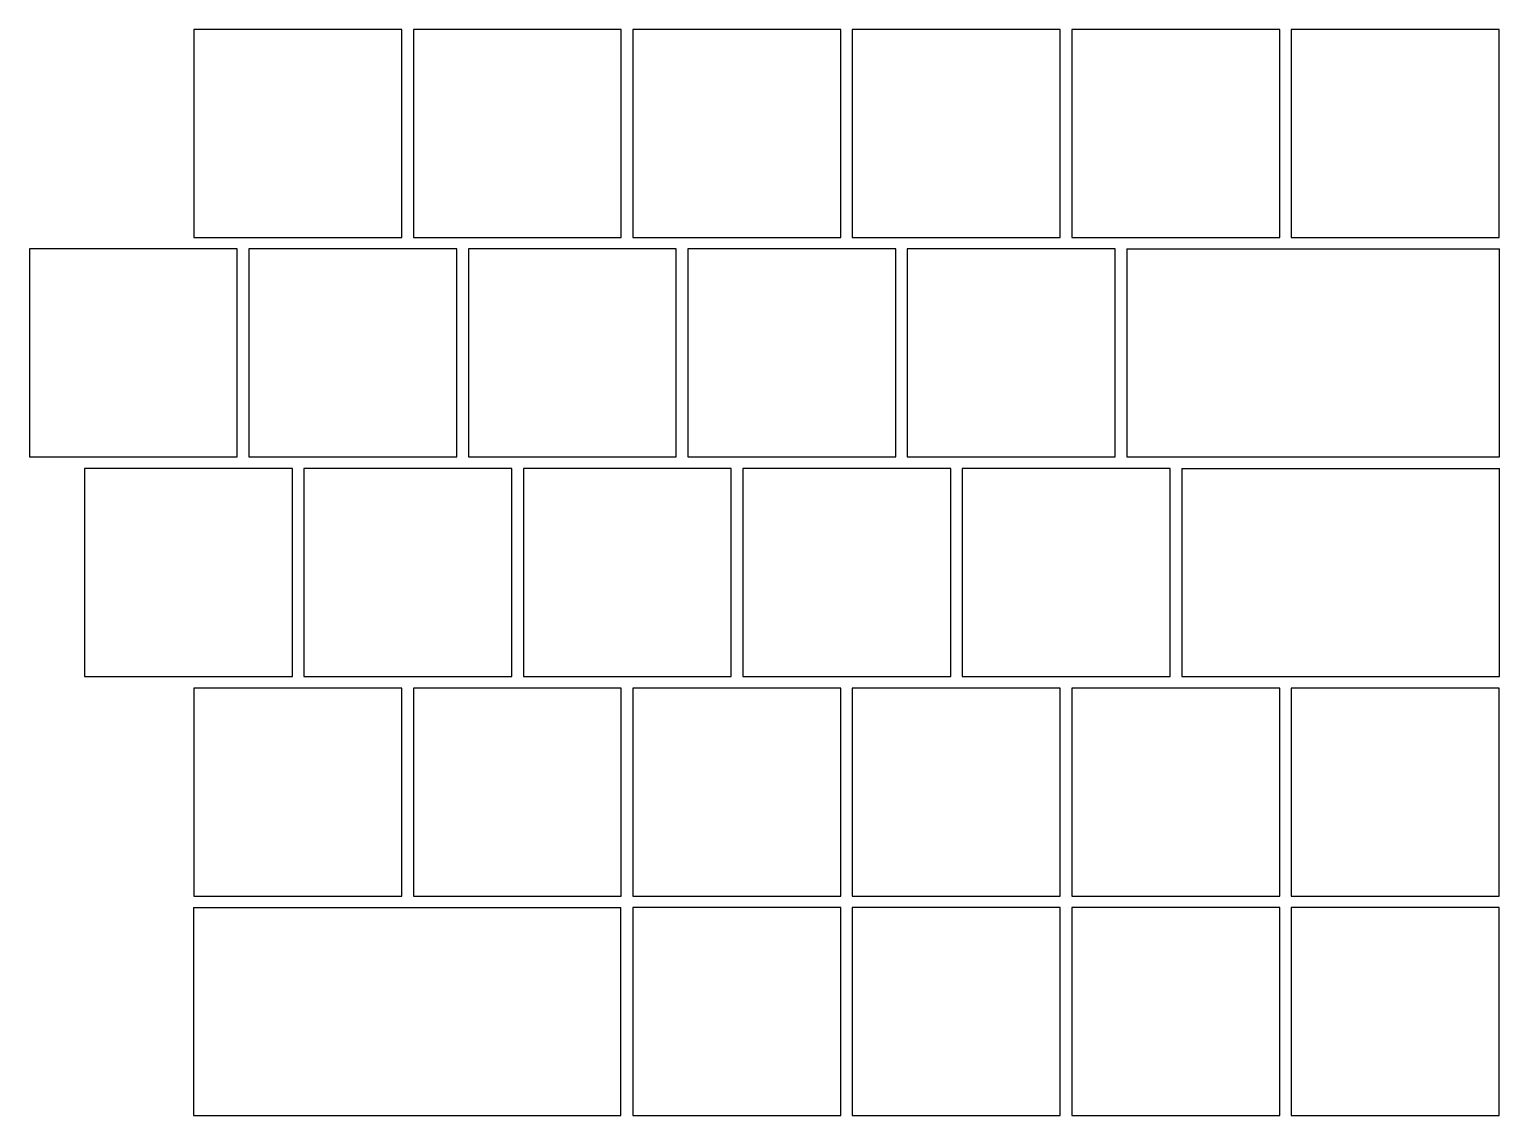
# Model space of a CAD drawing. Header units: millimetres. Extents: x 246 to 373, y -159 to -65.
import ezdxf

# ---------------------------------------------------------------- set-up
doc = ezdxf.new("R2010")
doc.units = ezdxf.units.MM

msp = doc.modelspace()

# ---------------------------------------------------------------- linework, layer by layer
at = {"linetype": 'CONTINUOUS'}
for p, q in [((278, -65), (260, -65)), ((260, -65), (260, -83)), ((278, -83), (278, -65)), ((297, -65), (279, -65)), ((279, -65), (279, -83)), ((297, -83), (297, -65)), ((316, -65), (298, -65)), ((298, -65), (298, -83)), ((316, -83), (316, -65)), ((335, -65), (317, -65)), ((317, -65), (317, -83)), ((335, -83), (335, -65)), ((354, -65), (336, -65)), ((336, -65), (336, -83)), ((354, -83), (354, -65)), ((373, -65), (355, -65)), ((355, -65), (355, -83)), ((373, -83), (373, -65)), ((263.7625, -84), (245.7625, -84)), ((245.7625, -84), (245.7625, -102)), ((260, -83), (278, -83)), ((263.7625, -102), (263.7625, -84)), ((282.7625, -84), (264.7625, -84)), ((264.7625, -84), (264.7625, -102)), ((279, -83), (297, -83)), ((282.7625, -102), (282.7625, -84)), ((301.7625, -84), (283.7625, -84)), ((283.7625, -84), (283.7625, -102)), ((298, -83), (316, -83)), ((301.7625, -102), (301.7625, -84)), ((320.7625, -84), (302.7625, -84)), ((302.7625, -84), (302.7625, -102)), ((317, -83), (335, -83)), ((320.7625, -102), (320.7625, -84)), ((339.7625, -84), (321.7625, -84)), ((321.7625, -84), (321.7625, -102)), ((336, -83), (354, -83)), ((339.7625, -102), (339.7625, -84)), ((340.7812, -84), (373.0312, -84)), ((340.7812, -84), (340.7812, -102)), ((355, -83), (373, -83)), ((373.0312, -102), (373.0312, -84)), ((245.7625, -102), (263.7625, -102)), ((268.525, -103), (250.525, -103)), ((250.525, -103), (250.525, -121)), ((264.7625, -102), (282.7625, -102)), ((268.525, -121), (268.525, -103)), ((287.525, -103), (269.525, -103)), ((269.525, -103), (269.525, -121)), ((283.7625, -102), (301.7625, -102)), ((287.525, -121), (287.525, -103)), ((306.525, -103), (288.525, -103)), ((288.525, -103), (288.525, -121)), ((302.7625, -102), (320.7625, -102)), ((306.525, -121), (306.525, -103)), ((325.525, -103), (307.525, -103)), ((307.525, -103), (307.525, -121)), ((321.7625, -102), (339.7625, -102)), ((325.525, -121), (325.525, -103)), ((344.525, -103), (326.525, -103)), ((326.525, -103), (326.525, -121)), ((340.7812, -102), (373.0312, -102)), ((344.525, -121), (344.525, -103)), ((345.5375, -103), (373.0375, -103)), ((345.5375, -103), (345.5375, -121)), ((373.0375, -121), (373.0375, -103)), ((250.525, -121), (268.525, -121)), ((278, -122), (260, -122)), ((260, -122), (260, -140)), ((269.525, -121), (287.525, -121)), ((278, -140), (278, -122)), ((297, -122), (279, -122)), ((279, -122), (279, -140)), ((288.525, -121), (306.525, -121)), ((297, -140), (297, -122)), ((316, -122), (298, -122)), ((298, -122), (298, -140)), ((307.525, -121), (325.525, -121)), ((316, -140), (316, -122)), ((335, -122), (317, -122)), ((317, -122), (317, -140)), ((326.525, -121), (344.525, -121)), ((335, -140), (335, -122)), ((354, -122), (336, -122)), ((336, -122), (336, -140)), ((345.5375, -121), (373.0375, -121)), ((354, -140), (354, -122)), ((373, -122), (355, -122)), ((355, -122), (355, -140)), ((373, -140), (373, -122)), ((260, -140), (278, -140)), ((279, -140), (297, -140)), ((298, -140), (316, -140)), ((317, -140), (335, -140)), ((336, -140), (354, -140)), ((355, -140), (373, -140)), ((259.975, -141), (296.975, -141)), ((259.975, -141), (259.975, -159)), ((296.975, -159), (296.975, -141)), ((316, -141), (298, -141)), ((298, -141), (298, -159)), ((316, -159), (316, -141)), ((335, -141), (317, -141)), ((317, -141), (317, -159)), ((335, -159), (335, -141)), ((354, -141), (336, -141)), ((336, -141), (336, -159)), ((354, -159), (354, -141)), ((373, -141), (355, -141)), ((355, -141), (355, -159)), ((373, -159), (373, -141)), ((259.975, -159), (296.975, -159)), ((298, -159), (316, -159)), ((317, -159), (335, -159)), ((336, -159), (354, -159)), ((355, -159), (373, -159))]:
    msp.add_line(p, q, dxfattribs=at)

doc.saveas('drawing.dxf')
